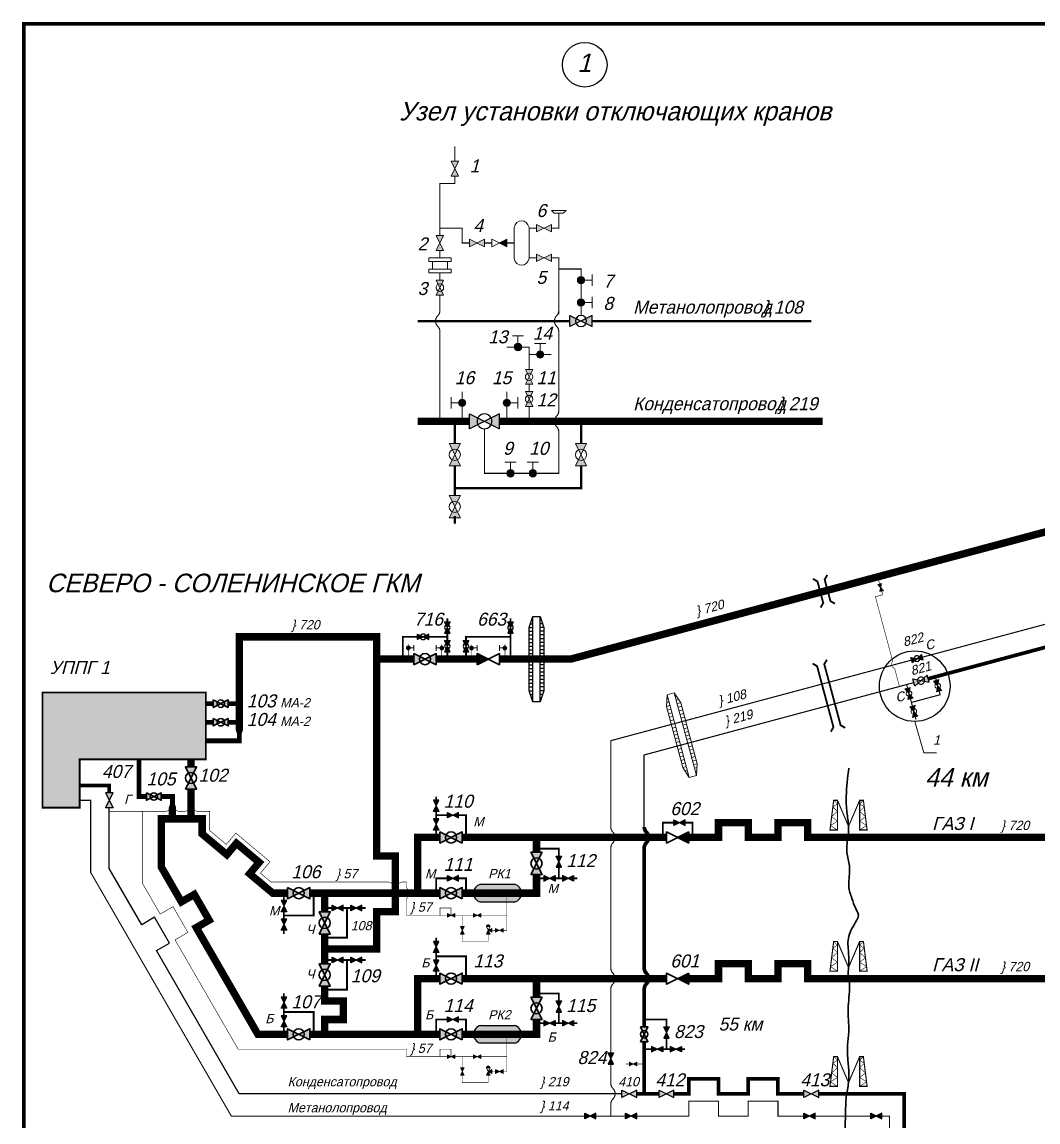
# Model space of a CAD drawing. Header units: millimetres. Extents: x 0 to 3108, y -1 to 580.
# Drawn here: x -0.5 to 273, y 283.4 to 579.5 of the extents above; entities that cross this region are included whole.
import ezdxf

# ---------------------------------------------------------------- set-up
doc = ezdxf.new("R2010")
doc.units = ezdxf.units.MM
doc.header["$MEASUREMENT"] = 0
for name, color, linetype in [('Вентили', 7, 'Continuous'), ('ВТС', 7, 'Continuous'), ('Диафрагмы', 7, 'Continuous'), ('Задвижки ручн.ВД', 7, 'Continuous'), ('Клапаны обр.', 7, 'Continuous'), ('Клапаны регул.угл.ВД', 7, 'Continuous'), ('Краны шар.ВД', 7, 'Continuous'), ('Переезды', 7, 'Continuous'), ('Площадки', 7, 'Continuous'), ('Рамка', 7, 'Continuous'), ('Свечи', 7, 'Continuous'), ('Трубы 0057', 7, 'Continuous'), ('Трубы 0108', 7, 'Continuous'), ('Трубы 0114', 7, 'Continuous'), ('Трубы 0159', 7, 'Continuous'), ('Трубы 0219', 7, 'Continuous'), ('Трубы 0325', 7, 'Continuous'), ('Трубы 0720', 7, 'Continuous')]:
    doc.layers.add(name, color=color, linetype=linetype)
doc.styles.add('# елементов', font='ruslat.shx', dxfattribs={"oblique": 15, "height": 2.5})
doc.styles.add('# елементов 3.5', font='ruslat.shx', dxfattribs={"oblique": 15, "height": 3.5})
doc.styles.add('Наим. объектов', font='ruslat.shx', dxfattribs={"oblique": 15, "height": 3.5})
doc.styles.add('Наим. труб', font='ruslat.shx', dxfattribs={"oblique": 15, "height": 2.5})
doc.styles.add('Рамка 5', font='ruslat.shx', dxfattribs={"oblique": 15, "height": 5})
doc.dimstyles.new('Выноски диам. труб', dxfattribs={"dimtxt": 2.5, "dimasz": 1.5, "dimexe": 1.25, "dimexo": 0.625, "dimgap": 1, "dimtad": 1, "dimtoh": 1, "dimtxsty": 'Наим. труб', "dimblk": 'OBLIQUE', "dimcen": 2.5, "dimclrd": 256, "dimclre": 256, "dimclrt": 256, "dimadec": 0, "dimazin": 0, "dimtfac": 1, "dimtmove": 0, "dimatfit": 3, "dimldrblk": 'DOTSMALL', "dimfxl": 0, "dimlwd": 20, "dimlwe": 20, "dimarcsym": 0})

# ---------------------------------------------------------------- blocks, each defined once
blk = doc.blocks.new('Клапан обр.')
at = {"layer": 'Клапаны обр.', "linetype": 'ByBlock', "lineweight": -2}
blk.add_hatch(color=0, dxfattribs=at).paths.add_polyline_path([(0, 0.25), (0, -0.25), (0.5, 0)])
at = {"layer": 'Клапаны обр.', "color": 0, "linetype": 'ByBlock', "lineweight": -2}
blk.add_lwpolyline([(0, -0.25), (0, 0.25), (1, -0.25), (1, 0.25)], close=True, dxfattribs=at)
blk = doc.blocks.new('Задвижка ручн.ВД')
at = {"layer": 'Задвижки ручн.ВД', "linetype": 'ByBlock', "lineweight": -2}
h = blk.add_hatch(color=0, dxfattribs=at)
edge = h.paths.add_edge_path()
edge.add_ellipse((0.5, 0), major_axis=(0.176776695296762, 0.1767766952967621), ratio=0.9999999999996418, start_angle=108.4349488229158, end_angle=134.9999999999897, ccw=False)
edge.add_line((0.2763932022500057, 0.1118033988749971), (0, 0.25))
edge.add_line((0, 0.25), (0, -0.25))
edge.add_line((0, -0.25), (0.2763932022500057, -0.1118033988749971))
edge.add_ellipse((0.5, 0), major_axis=(-0.176776695296762, 0.176776695296762), ratio=0.9999999999996423, start_angle=45.000000000010175, end_angle=71.56505117708417, ccw=False)
edge = h.paths.add_edge_path()
edge.add_line((0.5, 0), (0.2763932022500057, 0.1118033988749971))
edge.add_ellipse((0.5, 0), major_axis=(0.176776695296762, 0.176776695296762), ratio=0.9999999999996423, start_angle=108.4349488229159, end_angle=134.9999999999897)
edge.add_ellipse((0.5, 0), major_axis=(-0.176776695296762, 0.1767766952967621), ratio=0.9999999999996418, start_angle=45.00000000001025, end_angle=71.56505117708416)
edge.add_line((0.2763932022500057, -0.1118033988749971), (0.5, 0))
edge = h.paths.add_edge_path()
edge.add_line((0.5, 0), (0.7236067977499943, -0.1118033988749971))
edge.add_ellipse((0.5, 0), major_axis=(0.176776695296762, 0.176776695296762), ratio=0.9999999999996423, start_angle=288.4349488229158, end_angle=314.9999999999898)
edge.add_ellipse((0.5, 0), major_axis=(-0.176776695296762, 0.1767766952967621), ratio=0.9999999999996418, start_angle=225.0000000000103, end_angle=251.5650511770842)
edge.add_line((0.7236067977499943, 0.1118033988749971), (0.5, 0))
edge = h.paths.add_edge_path()
edge.add_ellipse((0.5, 0), major_axis=(0.176776695296762, 0.1767766952967621), ratio=0.9999999999996418, start_angle=288.4349488229158, end_angle=314.99999999998977, ccw=False)
edge.add_line((0.7236067977499943, -0.1118033988749971), (1, -0.25))
edge.add_line((1, -0.25), (1, 0.25))
edge.add_line((1, 0.25), (0.7236067977499943, 0.1118033988749971))
edge.add_ellipse((0.5, 0), major_axis=(-0.176776695296762, 0.176776695296762), ratio=0.9999999999996423, start_angle=225.0000000000103, end_angle=251.56505117708411, ccw=False)
at = {"layer": 'Задвижки ручн.ВД', "color": 0, "linetype": 'ByBlock', "lineweight": -2}
blk.add_lwpolyline([(1, 0.25), (0, -0.25), (0, 0.25), (1, -0.25)], close=True, dxfattribs=at)
blk = doc.blocks.new('Кран шар.ВД')
at = {"layer": 'Краны шар.ВД', "linetype": 'ByBlock', "lineweight": -2}
h = blk.add_hatch(color=0, dxfattribs=at)
edge = h.paths.add_edge_path()
edge.add_ellipse((0.5, 0), major_axis=(0.176776695296762, 0.1767766952967621), ratio=0.9999999999996418, start_angle=108.4349488229158, end_angle=134.9999999999897, ccw=False)
edge.add_line((0.2763932022500057, 0.1118033988749971), (0, 0.25))
edge.add_line((0, 0.25), (0, -0.25))
edge.add_line((0, -0.25), (0.2763932022500057, -0.1118033988749971))
edge.add_ellipse((0.5, 0), major_axis=(-0.176776695296762, 0.176776695296762), ratio=0.9999999999996423, start_angle=45.000000000010175, end_angle=71.56505117708417, ccw=False)
edge = h.paths.add_edge_path()
edge.add_line((0.5, 0), (0.2763932022500057, 0.1118033988749971))
edge.add_ellipse((0.5, 0), major_axis=(0.176776695296762, 0.176776695296762), ratio=0.9999999999996423, start_angle=108.4349488229159, end_angle=134.9999999999897)
edge.add_ellipse((0.5, 0), major_axis=(-0.176776695296762, 0.1767766952967621), ratio=0.9999999999996418, start_angle=45.00000000001025, end_angle=71.56505117708416)
edge.add_line((0.2763932022500057, -0.1118033988749971), (0.5, 0))
edge = h.paths.add_edge_path()
edge.add_line((0.5, 0), (0.7236067977499943, -0.1118033988749971))
edge.add_ellipse((0.5, 0), major_axis=(0.176776695296762, 0.176776695296762), ratio=0.9999999999996423, start_angle=288.4349488229158, end_angle=314.9999999999898)
edge.add_ellipse((0.5, 0), major_axis=(-0.176776695296762, 0.1767766952967621), ratio=0.9999999999996418, start_angle=225.0000000000103, end_angle=251.5650511770842)
edge.add_line((0.7236067977499943, 0.1118033988749971), (0.5, 0))
edge = h.paths.add_edge_path()
edge.add_ellipse((0.5, 0), major_axis=(0.176776695296762, 0.1767766952967621), ratio=0.9999999999996418, start_angle=288.4349488229158, end_angle=314.99999999998977, ccw=False)
edge.add_line((0.7236067977499943, -0.1118033988749971), (1, -0.25))
edge.add_line((1, -0.25), (1, 0.25))
edge.add_line((1, 0.25), (0.7236067977499943, 0.1118033988749971))
edge.add_ellipse((0.5, 0), major_axis=(-0.176776695296762, 0.176776695296762), ratio=0.9999999999996423, start_angle=225.0000000000103, end_angle=251.56505117708411, ccw=False)
at = {"layer": 'Краны шар.ВД', "color": 0, "linetype": 'ByBlock', "lineweight": -2}
blk.add_lwpolyline([(0, 0.25), (1, -0.25), (1, 0.25), (0, -0.25)], close=True, dxfattribs=at)
blk.add_lwpolyline([(0.25, 0, 1), (0.75, 0, 0.9999999999999999), (0.25, 0)], format="xyb", close=True, dxfattribs=at)
blk = doc.blocks.new('ВТС')
at = {"layer": 'ВТС', "linetype": 'ByBlock', "lineweight": -2}
blk.add_hatch(color=0, dxfattribs=at).paths.add_polyline_path([(0.1500000000000057, 0.2000000000000028, 0.7499999999999983), (0.1500000000000056, -0.1999999999999957), (0.8500000000000227, -0.1999999999999958, 0.7499999999999983), (0.8500000000000228, 0.2000000000000028)])
at = {"layer": 'ВТС', "color": 0, "linetype": 'ByBlock', "lineweight": -2}
blk.add_lwpolyline([(0.1500000000000057, -0.1999999999999957, -0.7499999999999984), (0.1500000000000057, 0.2000000000000028), (0.8500000000000227, 0.2000000000000028, -0.7499999999999984), (0.8500000000000227, -0.1999999999999957)], format="xyb", close=True, dxfattribs=at)
blk = doc.blocks.new('Пересеч. 057-720')
at = {"layer": 'Трубы 0057', "const_width": 0.15}
blk.add_lwpolyline([(-1.954163456597996, 0, -0.148068739112024), (-1.122113162260149, -0.2519245584932364), (-0.8320502943378472, -0.4452998037747733, 0.3027756377319943), (0.8320502943378472, -0.4452998037747733), (1.122113162260092, -0.2519245584932435, -0.1480687391120253), (1.954163456597939, -7.105427357601002e-15)], format="xyb", dxfattribs=at)
blk = doc.blocks.new('Клапан регул.угл.ВД')
at = {"layer": 'Клапаны регул.угл.ВД', "linetype": 'ByBlock', "lineweight": -2}
h = blk.add_hatch(color=0, dxfattribs=at)
edge = h.paths.add_edge_path()
edge.add_ellipse((0, 0.5), major_axis=(-0.1767766952966641, 0.1767766952966641), ratio=0.9999999999996917, start_angle=225.0000000000089, end_angle=405.0000000000089)
edge.add_line((-0.25, 0.5), (0.25, 0.5))
h = blk.add_hatch(color=0, dxfattribs=at)
h.paths.add_polyline_path([(0, 0), (-0.25, -0.5), (0.25, -0.5)])
h.paths.add_polyline_path([(0, 0), (0.5, -0.25), (0.5, 0.25)])
at = {"layer": 'Клапаны регул.угл.ВД', "color": 0, "linetype": 'ByBlock', "lineweight": -2}
blk.add_line((-0.25, 0.5), (0.25, 0.5), dxfattribs=at)
blk.add_lwpolyline([(0.25, 0.5, 0.9999999999999999), (-0.25, 0.5), (0, 0)], format="xyb", close=True, dxfattribs=at)
for points in [[(0.25, -0.5), (-0.25, -0.5), (0, 0)], [(0.5, -0.25), (0.5, 0.25), (0, 0)]]:
    blk.add_lwpolyline(points, close=True, dxfattribs=at)
blk = doc.blocks.new('Вентиль')
at = {"layer": 'Вентили', "linetype": 'ByBlock', "lineweight": -2}
blk.add_hatch(color=0, dxfattribs=at).paths.add_polyline_path([(1, 0, 1), (0, 0, 1)])
at = {"layer": 'Вентили', "color": 0, "linetype": 'ByBlock', "lineweight": -2}
for points in [[(-0.25, 1.5), (1.25, 1.5)], [(0.5, 0.5), (0.5, 1.5)]]:
    blk.add_lwpolyline(points, dxfattribs=at)
blk.add_lwpolyline([(0, 0, 0.9999999999999999), (1, 0, 0.9999999999999999)], format="xyb", close=True, dxfattribs=at)
blk = doc.blocks.new('Пересеч. 057-325')
at = {"layer": 'Трубы 0057', "const_width": 0.15}
blk.add_lwpolyline([(-1.414213562373106, 0, -0.1989123673796589), (-0.7071067811865532, -0.2928932188134468), (-0.7071067811865532, -0.292893218813461, 0.414213562373095), (0.7071067811865532, -0.292893218813461), (0.7071067811865532, -0.2928932188134752, -0.1989123673796643), (1.414213562373106, 0)], format="xyb", dxfattribs=at)
blk = doc.blocks.new('Переезд')
at = {"layer": 'Переезды', "color": 0, "linetype": 'ByBlock', "lineweight": -2}
blk.add_lwpolyline([(3, 11.5), (4, 8.5), (4, -8.5), (3, -11.5), (1, -11.5), (0, -8.5), (0, 8.5), (1, 11.5)], close=True, dxfattribs=at)
for points in [[(0.3333333333333428, 9.5), (1, 9.5)], [(0.6666666666666572, 10.5), (1, 10.5)], [(1, -11.5), (1, 11.5)], [(3, -11.5), (3, 11.5)], [(3.333333333333343, 10.5), (3, 10.5)], [(3.666666666666657, 9.5), (3, 9.5)], [(0, 8.5), (1, 8.5)], [(0, 7.5), (1, 7.5)], [(0, 6.5), (1, 6.5)], [(4, 8.5), (3, 8.5)], [(4, 7.5), (3, 7.5)], [(4, 6.5), (3, 6.5)], [(0, 5.5), (1, 5.5)], [(0, 4.5), (1, 4.5)], [(0, 3.5), (1, 3.5)], [(4, 5.5), (3, 5.5)], [(4, 4.5), (3, 4.5)], [(4, 3.5), (3, 3.5)], [(0, 2.5), (1, 2.5)], [(0, 1.5), (1, 1.5)], [(0, 0.5), (1, 0.5)], [(4, 2.5), (3, 2.5)], [(4, 1.5), (3, 1.5)], [(4, 0.5), (3, 0.5)], [(0, -0.5), (1, -0.5)], [(0, -1.5), (1, -1.5)], [(0, -2.5), (1, -2.5)], [(4, -0.5), (3, -0.5)], [(4, -1.5), (3, -1.5)], [(4, -2.5), (3, -2.5)], [(0, -3.5), (1, -3.5)], [(0, -4.5), (1, -4.5)], [(0, -5.5), (1, -5.5)], [(4, -3.5), (3, -3.5)], [(4, -4.5), (3, -4.5)], [(4, -5.5), (3, -5.5)], [(0, -6.5), (1, -6.5)], [(0, -7.5), (1, -7.5)], [(0, -8.5), (1, -8.5)], [(4, -6.5), (3, -6.5)], [(4, -7.5), (3, -7.5)], [(4, -8.5), (3, -8.5)], [(0.3333333333333428, -9.5), (1, -9.5)], [(0.6666666666666572, -10.5), (1, -10.5)], [(3.666666666666657, -9.5), (3, -9.5)], [(3.333333333333343, -10.5), (3, -10.5)]]:
    blk.add_lwpolyline(points, dxfattribs=at)
blk = doc.blocks.new('Пересеч. 114-720')
at = {"layer": 'Трубы 0114', "color": 0, "linetype": 'ByBlock', "lineweight": -2, "const_width": 0.3}
blk.add_lwpolyline([(-2.828427124746185, 0, -0.1989123673796581), (-1.414213562373078, -0.5857864376268935), (-1.414213562373106, -0.5857864376268935, 0.4142135623730965), (1.414213562373106, -0.5857864376268935), (1.414213562373078, -0.5857864376268935, -0.198912367379658), (2.828427124746185, 0)], format="xyb", dxfattribs=at)
blk = doc.blocks.new('Пересеч. 219-720')
at = {"layer": 'Трубы 0219', "color": 0, "linetype": 'ByBlock', "lineweight": -2, "const_width": 1}
blk.add_lwpolyline([(-2.828427124746185, 0, -0.1989123673796581), (-1.414213562373078, -0.5857864376268935), (-1.414213562373106, -0.5857864376268935, 0.4142135623730965), (1.414213562373106, -0.5857864376268935), (1.414213562373078, -0.5857864376268935, -0.198912367379658), (2.828427124746185, 0)], format="xyb", dxfattribs=at)
blk = doc.blocks.new('Диафрагма')
at = {"layer": 'Диафрагмы', "color": 0, "linetype": 'ByBlock', "lineweight": -2}
for p, q in [((0.75, 0.5), (0.25, 0.5)), ((0.75, -0.5), (0.25, -0.5))]:
    blk.add_line(p, q, dxfattribs=at)
for points in [[(0.25, -0.75), (0.25, 0.75), (0, 0.75), (0, -0.75)], [(1, -0.75), (1, 0.75), (0.75, 0.75), (0.75, -0.75)]]:
    blk.add_lwpolyline(points, close=True, dxfattribs=at)
blk = doc.blocks.new('Свеча')
at = {"layer": 'Свечи', "color": 0, "linetype": 'ByBlock', "lineweight": -2}
blk.add_lwpolyline([(0.5, 0.1999999999999886), (0.3000000000000114, 0), (-0.2999999999999829, 0), (-0.5, 0.1999999999999886)], close=True, dxfattribs=at)
blk = doc.blocks.new('_DotSmall')
at = {"layer": 'Трубы 0057', "color": 0, "const_width": 0.5}
blk.add_lwpolyline([(-0.0625, 0, 1), (0.0625, 0, 1)], format="xyb", close=True, dxfattribs=at)
blk = doc.blocks.new('_Oblique')
at = {"layer": 'Трубы 0057', "color": 0, "lineweight": -2}
blk.add_line((-0.5, -0.5), (0.5, 0.5), dxfattribs=at)

msp = doc.modelspace()

# ---------------------------------------------------------------- hatches: boundary and pattern name
at = {"layer": 'Площадки', "lineweight": 15}
msp.add_hatch(color=9, dxfattribs=at).paths.add_polyline_path([(5, 380), (5, 368), (15, 368), (15, 381), (49, 381), (49, 399), (5, 399)])

# ---------------------------------------------------------------- linework, layer by layer
at = {"layer": 'Переезды', "const_width": 0.5}
for points in [[(214.4826694363828, 421.8870568834855), (215.1897762175693, 423.1118017548772), (213.6368619469542, 428.9073567126117), (212.4121170755626, 429.614463493798)], [(218.346372741539, 422.9223330638956), (217.1216278701474, 423.6294398450821), (215.5687135995324, 429.4249948028165), (216.2758203807189, 430.6497396742081)], [(217.2281429670315, 388.4585903453312), (217.9352497482181, 389.6833352167228), (213.5353259814752, 406.1040742636369), (212.3105811100837, 406.8111810448233)], [(221.0918462721878, 389.4938665257412), (219.8671014007962, 390.2009733069277), (215.4671776340534, 406.6217123538421), (216.17428441524, 407.8464572252334)]]:
    msp.add_lwpolyline(points, dxfattribs=at)
at = {"layer": 'Площадки'}
for points, const_width in [([(5, 380), (5, 368), (15, 368), (15, 381), (49, 381), (49, 399), (5, 399)], 0.5), ([(218, 370), (217, 362), (219, 362), (219, 370)], 0.3), ([(225, 362), (225, 370), (226, 370), (227, 362)], 0.3), ([(218, 332), (217, 324), (219, 324), (219, 332)], 0.3), ([(225, 324), (225, 332), (226, 332), (227, 324)], 0.3), ([(218, 301), (217, 293), (219, 293), (219, 301)], 0.3), ([(225, 293), (225, 301), (226, 301), (227, 293)], 0.3)]:
    msp.add_lwpolyline(points, close=True, dxfattribs=dict(at, const_width=const_width))
for points, const_width in [([(219, 370), (222, 363), (225, 370)], 0.3), ([(219, 362), (217.1538461538462, 363.2307692307693), (219, 364.3783783783783), (217.4539877300614, 365.6319018404909), (219, 367), (217.7777777777778, 368.2222222222222), (219, 369), (218, 370)], 0.15), ([(225, 362), (226.8461538461538, 363.2307692307693), (225, 364.3783783783783), (226.5460122699386, 365.6319018404909), (225, 367), (226.2222222222222, 368.2222222222222), (225, 369), (226, 370)], 0.15), ([(219, 324), (217.1538461538462, 325.2307692307693), (219, 326.3783783783783), (217.4539877300614, 327.6319018404909), (219, 329), (217.7777777777778, 330.2222222222222), (219, 331), (218, 332)], 0.15), ([(219, 332), (222, 325), (225, 332)], 0.3), ([(225, 324), (226.8461538461538, 325.2307692307693), (225, 326.3783783783783), (226.5460122699386, 327.6319018404909), (225, 329), (226.2222222222222, 330.2222222222222), (225, 331), (226, 332)], 0.15), ([(219, 293), (217.1538461538462, 294.2307692307693), (219, 295.3783783783783), (217.4539877300614, 296.6319018404909), (219, 298), (217.7777777777778, 299.2222222222222), (219, 300), (218, 301)], 0.15), ([(219, 301), (222, 294), (225, 301)], 0.3), ([(225, 293), (226.8461538461538, 294.2307692307693), (225, 295.3783783783783), (226.5460122699386, 296.6319018404909), (225, 298), (226.2222222222222, 299.2222222222222), (225, 300), (226, 301)], 0.15)]:
    msp.add_lwpolyline(points, dxfattribs=dict(at, const_width=const_width))
at = {"layer": 'Площадки', "lineweight": 25}
for centre, radius in [((151, 568), 6), ((239.8233743536432, 400.7246214306285), 9.5)]:
    msp.add_circle(centre, radius, dxfattribs=at)
at = {"layer": 'Площадки', "color": 5, "lineweight": 30}
msp.add_spline([(222.0607420190386, 378.666090717838), (221.3824043951101, 371.0394194329165), (221.5519897440433, 366.8023794714409), (222, 363), (221.8911579273733, 360.7010426049374), (221.5519897440433, 355.9555581063787), (222.2303261107036, 352.3964447324593), (222.0607420190386, 347.8204414772053), (222.0607420190386, 346.8035524030392), (222.908663734632, 343.5834023228981), (223.9261695418904, 340.8716967798405), (224.6045071658186, 338.4989545305612), (224.2653377252204, 337.8210279430045), (222.908663734632, 335.448285693725), (222.0607420190386, 333.4145067382237), (222, 329), (222, 325), (221.8911579273733, 322.9066486669399), (222.2303261107036, 320.87286890427), (222.2303261107036, 318.5001274621595), (221.8911579273733, 312.2293085451824), (222.0607420190386, 307.6533052899283), (221.7215738357083, 304.0941919160091), (221.7215738357083, 301.7214496667297), (222, 298), (222, 294), (221.3824043951101, 290.1967017141108), (221.2128203034451, 286.1291438031085), (220.5348510590668, 274)], degree=3, dxfattribs=at)
at = {"layer": 'Рамка', "const_width": 1}
msp.add_lwpolyline([(964.3333333333331, 0), (0, 0), (0, 579), (964.3333333333333, 579)], close=True, dxfattribs=at)
at = {"layer": 'Трубы 0057'}
for points, const_width in [([(116.0000000000002, 545.9999999999998), (116.0000000000002, 542)], 0.3), ([(116.0000000000002, 538), (116.0000000000002, 535.9999999999998), (112.0000000000002, 536), (112.0000000000002, 521.9999999999998)], 0.3), ([(142.0000000000002, 524), (144.0000000000002, 524), (144.0000000000002, 528)], 0.3), ([(112.0000000000002, 523.9999999999998), (118.0000000000002, 524), (118.0000000000002, 520), (120.0000000000002, 520)], 0.3), ([(136.0000000000002, 524), (138.0000000000002, 524)], 0.3), ([(124.0000000000002, 519.9999999999995), (126.0000000000002, 520)], 0.3), ([(130.0000000000002, 520), (132.0000000000002, 519.9999999999998)], 0.3), ([(112.0000000000002, 518), (112.0000000000002, 516)], 0.3), ([(136.0000000000002, 515.9999999999998), (138.0000000000002, 516)], 0.3), ([(142.0000000000002, 515.9999999999998), (144.0000000000002, 516), (144.0000000000005, 500.8284271247462)], 0.3), ([(144.0000000000002, 512.9999999999998), (150.0000000000002, 513), (150.0000000000002, 500.5)], 0.3), ([(112.0000000000002, 511.9999999999998), (112.0000000000002, 510)], 0.3), ([(112.0000000000002, 506), (112.0000000000002, 501.828427124746)], 0.3), ([(112.0000000000002, 496.1715728752536), (112.0000000000002, 472)], 0.3), ([(144.0000000000002, 496.1715728752536), (144.0000000000002, 474.828427124746)], 0.3), ([(136.0000000000005, 489.9999999999998), (142.0000000000002, 490)], 0.3), ([(118.0000000000002, 471.9999999999998), (118.0000000000002, 480)], 0.3), ([(130, 471.9999999999998), (130.0000000000002, 480)], 0.3), ([(136.0000000000002, 479.9999999999998), (136.0000000000002, 481.9999999999998)], 0.3), ([(136.0000000000002, 472), (136.0000000000005, 476)], 0.3), ([(144.0000000000005, 469.1715728752538), (144.0000000000002, 458), (124.0000000000002, 458), (124.0000000000002, 469.9999999999998)], 0.3), ([(229.8681323028869, 430.1506839553846), (230.3857703930919, 428.2188323028065)], 0.15), ([(230.9034084832969, 426.2869806502284), (231.1622275283995, 425.3210548239393), (229.2303758758213, 424.8034167337341), (233.7819123289848, 407.8168514380264)], 0.15), ([(103.5, 408), (103.5, 412)], 0.15), ([(112.5, 408), (112.5, 412)], 0.15), ([(120.4999999999999, 407.9999999999999), (120.4999999999999, 411.9999999999999)], 0.15), ([(129.4999999999999, 408), (129.4999999999999, 411.9999999999999)], 0.15), ([(234.5139631365536, 405.0848006304575), (235.7008520033844, 400.6552710765073)], 0.15), ([(38.04583654340206, 367), (23, 367)], 0.15), ([(114, 301), (103, 301), (103, 303), (57.69059892324151, 303), (40.69744111674238, 332.4330127018923), (44.16154273188015, 334.4330127018923), (40.16154273188015, 341.3612159321677), (36.69744111674237, 339.3612159321677), (32, 347.4974226119286), (32, 367)], 0.15), ([(43.04583654340206, 367), (41.954163456598, 367)], 0.15), ([(98.045836543402, 348), (66.53618687593818, 348), (63.68930856065921, 350.3888145443572), (66.26045899940539, 353.452992316833), (57.06792568197764, 361.1664436330716), (54.49677524323147, 358.1022658605957), (49.99999999999999, 361.8755083086783), (50, 367), (46.954163456598, 367)], 0.15), ([(130, 345), (130, 335), (129, 335)], 0.15), ([(115, 339), (115, 341), (112, 341), (112, 339)], 0.15), ([(121, 339), (116, 339)], 0.15), ([(118, 336), (118, 339)], 0.15), ([(130, 339), (123, 339)], 0.15), ([(127, 335), (126, 335)], 0.15), ([(125, 334), (125, 332), (118, 332), (118, 334)], 0.15), ([(130, 307), (130, 297), (129, 297)], 0.15), ([(115, 301), (115, 303), (112, 303), (112, 301)], 0.15), ([(121, 301), (116, 301)], 0.15), ([(118, 298), (118, 301)], 0.15), ([(130, 301), (123, 301)], 0.15), ([(162, 299), (163, 299)], 0.15), ([(165, 299), (167, 299)], 0.15), ([(127, 297), (126, 297)], 0.15), ([(125, 296), (125, 294), (118, 294), (118, 296)], 0.15)]:
    msp.add_lwpolyline(points, dxfattribs=dict(at, const_width=const_width))
for points in [[(136.0000000000002, 486, 0.3, 0.3, 0), (136.0000000000002, 492, 0.3, 0.3, 0), (130.0000000000002, 492, 0, 0, 0)], [(103, 346.9541634565979, 0.15, 0.15, 0), (103, 348, 0.15, 0.15, 0), (101.9541634565979, 348, 0, 0, 0)], [(114, 339, 0.15, 0.15, 0), (103, 339, 0.15, 0.15, 0), (103, 343.0458365434019, 0, 0, 0)]]:
    msp.add_lwpolyline(points, format="xyseb", dxfattribs=at)
at = {"layer": 'Трубы 0108', "color": 5}
for points in [[(106, 499, 0.6, 0.6, 0), (147, 499, 0.6, 0.6, 0)], [(153, 499, 0.6, 0.6, 0), (212, 499, 0, 0, 0)], [(158, 362.8284271247462, 0.3, 0.3, 0), (158, 386.0470476134511, 0.3, 0.3, 0), (238.9775668642146, 407.7449212597545, 0, 0, 0)]]:
    msp.add_lwpolyline(points, format="xyseb", dxfattribs=at)
at = {"layer": 'Трубы 0108'}
for points, const_width in [([(116.0000000000002, 472), (116.0000000000002, 466)], 0.6), ([(150.0000000000002, 466), (150, 471.9999999999998)], 0.6), ([(116.0000000000002, 454), (150.0000000000002, 454), (150.0000000000002, 459.9999999999998)], 0.6), ([(116.0000000000002, 459.9999999999998), (116.0000000000002, 452)], 0.6), ([(116.0000000000002, 446.4999999999998), (116.0000000000002, 444.4999999999998)], 0.6), ([(245.6189293113775, 402.2775357012437), (245.3601102662749, 403.2434615275326)], 0.3), ([(237.6327036559625, 401.1729091667127), (237.8915227010651, 400.2069833404234)], 0.3), ([(238.6679798363726, 397.3092058615563), (239.1856179265777, 395.3773542089782)], 0.3), ([(238.9267988814751, 396.3432800352672), (246.6542054917876, 398.4138323960873), (246.3953864466851, 399.3797582223764)], 0.3), ([(239.8973703006096, 392.7210581866832), (240.1561893457121, 391.7551323603941)], 0.3)]:
    msp.add_lwpolyline(points, dxfattribs=dict(at, const_width=const_width))
at = {"layer": 'Трубы 0108', "color": 5, "const_width": 0.3}
for points in [[(241.8753443430817, 408.5213783950621), (289.2057098312461, 421.2035116050856)], [(158, 324.8284271247462), (158, 357.1715728752538)], [(158, 302), (158, 319.1715728752538)], [(158, 293.8284271247462), (158, 299)], [(158, 285), (158, 288.1715728752538)]]:
    msp.add_lwpolyline(points, dxfattribs=at)
at = {"layer": 'Трубы 0114', "color": 5}
for points in [[(15, 370, 0.3, 0.3, 0), (18, 370, 0.3, 0.3, 0), (18.00000000000001, 350.5499814951861, 0.3, 0.3, 0), (55.84529946162074, 285, 0.3, 0.3, 0), (151, 285, 0.3, 0.3, 0)], [(165, 285, 0.3, 0.3, 0), (179, 285, 0.3, 0.3, 0), (179, 289, 0.3, 0.3, 0), (187, 289, 0.3, 0.3, 0), (187, 285, 0.3, 0.3, 0), (195, 285, 0.3, 0.3, 0), (195, 289, 0.3, 0.3, 0), (203, 289, 0.3, 0.3, 0), (203, 285, 0.3, 0.3, 0), (210, 285, 0, 0, 0)], [(154, 285, 0.3, 0.3, 0), (162, 285, 0.3, 0.3, 0)], [(231, 285, 0.3, 0.3, 0), (233, 285, 0.3, 0.3, 0), (233, 214, 0, 0, 0)]]:
    msp.add_lwpolyline(points, format="xyseb", dxfattribs=at)
at = {"layer": 'Трубы 0114', "color": 5, "const_width": 0.3}
msp.add_lwpolyline([(213, 285), (228, 285)], dxfattribs=at)
at = {"layer": 'Трубы 0159', "const_width": 0.5}
for points in [[(114, 418), (114, 419)], [(131, 418), (131, 419)], [(114, 413), (114, 415)], [(131, 408), (131, 415)], [(102, 408), (102, 414), (106, 414)], [(109, 414), (114, 414)], [(119, 413), (119, 414), (131, 414)], [(114, 408), (114, 410)], [(119, 408), (119, 410)], [(111, 370), (111, 371)], [(111, 365), (111, 367)], [(111, 366), (114, 366)], [(117, 366), (119, 366), (119, 360)], [(180, 360), (180, 364), (178, 364)], [(111, 360), (111, 362)], [(144, 355), (144, 357), (138, 357)], [(144, 349), (144, 352)], [(119, 345), (119, 349), (117, 349)], [(138, 349), (140, 349)], [(143, 349), (145, 349)], [(148, 349), (149, 349)], [(70, 345), (70, 343)], [(70, 339), (78, 339), (78, 345)], [(81, 341), (83, 341)], [(87, 341), (87, 333), (81, 333)], [(86, 341), (88, 341)], [(91, 341), (92, 341)], [(70, 340), (70, 338)], [(70, 335), (70, 334)], [(111, 332), (111, 333)], [(111, 327), (111, 329)], [(81, 327), (83, 327)], [(87, 327), (87, 319), (81, 319)], [(86, 327), (88, 327)], [(91, 327), (92, 327)], [(111, 328), (119, 328), (119, 322)], [(111, 322), (111, 324)], [(70, 317), (70, 318)], [(144, 316), (144, 318), (138, 318)], [(70, 312), (70, 314)], [(70, 313), (78, 313), (78, 307)], [(119, 307), (119, 311), (117, 311)], [(144, 310), (144, 313)], [(173, 309), (173, 311), (167, 311)], [(70, 307), (70, 309)], [(138, 310), (140, 310)], [(143, 310), (145, 310)], [(148, 310), (149, 310)], [(173, 303), (173, 306)], [(167, 303), (169, 303)], [(172, 303), (174, 303)], [(177, 303), (178, 303)]]:
    msp.add_lwpolyline(points, dxfattribs=at)
at = {"layer": 'Трубы 0159'}
for points in [[(172, 360, 0.5, 0.5, 0), (172, 364, 0.5, 0.5, 0), (175, 364, 0, 0, 0)], [(111, 345, 0.5, 0.5, 0), (111, 349, 0.5, 0.5, 0), (114, 349, 0, 0, 0)], [(111, 307, 0.5, 0.5, 0), (111, 311, 0.5, 0.5, 0), (114, 311, 0, 0, 0)]]:
    msp.add_lwpolyline(points, format="xyseb", dxfattribs=at)
at = {"layer": 'Трубы 0219', "color": 1}
for points in [[(106, 472, 2, 2, 0), (120, 472, 2, 2, 0)], [(128, 472, 2, 2, 0), (215, 472, 0, 0, 0)]]:
    msp.add_lwpolyline(points, format="xyseb", dxfattribs=at)
at = {"layer": 'Трубы 0219', "color": 1, "const_width": 1}
for points in [[(243.4282586136969, 402.7258234373277), (289.892492134419, 415.1758772861364)], [(23, 372), (23, 374), (15, 374)], [(167, 324.8284271247462), (167, 357.1715728752538)], [(167, 309), (167, 319.1715728752538)], [(167, 291), (167, 305)], [(210, 291), (203, 291), (203, 295), (195, 295), (195, 291), (187, 291), (187, 295), (179, 295), (179, 291), (175, 291)], [(171, 291), (165, 291)], [(237, 214), (237, 291), (214, 291)]]:
    msp.add_lwpolyline(points, dxfattribs=at)
at = {"layer": 'Трубы 0219', "color": 1}
for points in [[(167, 362.8284271247462), (167, 382.2469332628705), (239.5645553085407, 401.6905472569175)], [(161, 291), (58, 291), (35.7333395016046, 329.5669872981077), (39.19744111674237, 331.5669872981077), (35.19744111674237, 338.4951905283833), (31.73333950160463, 336.4951905283832), (23.00000000000001, 351.6217782649107), (23, 368)]]:
    msp.add_lwpolyline(points, dxfattribs=at)
at = {"layer": 'Трубы 0325', "const_width": 1.3}
for points in [[(51, 396), (49, 396)], [(58, 396), (55, 396)], [(51, 391), (49, 391)], [(58, 391), (55, 391)], [(58, 388), (58, 386), (49, 386)], [(33, 371), (31, 371), (31, 381)], [(40, 369), (40, 371), (37, 371)]]:
    msp.add_lwpolyline(points, dxfattribs=at)
at = {"layer": 'Трубы 0720', "color": 0, "linetype": 'ByBlock', "lineweight": 15}
msp.add_line((136.0000000000002, 524.1999999999998), (136.0000000000002, 515.7999999999995), dxfattribs=at)
msp.add_lwpolyline([(132.0000000000002, 515.7999999999997), (132.0000000000002, 524.1999999999998)], dxfattribs=at)
at = {"layer": 'Трубы 0720'}
for points in [[(128, 408, 2, 2, 0), (147.2006543589907, 408, 2, 2, 0), (361.2340446782002, 465.3500740893276, 0, 0, 0)], [(58, 389, 2, 1.3, 0), (58, 388, 2, 2, 0)], [(40, 368, 2, 1.3, 0), (40, 369, 1.3, 1.3, 0)], [(71, 307, 2, 2, 0), (63, 307, 2, 2, 0), (46.41154273188008, 335.7320508075688, 2, 2, 0), (49.87564434701784, 337.7320508075688, 2, 2, 0), (45.87564434701784, 344.6602540378444, 2, 2, 0), (42.4115427318801, 342.6602540378444, 2, 2, 0), (37.01442841485012, 352.0083302491977, 2, 2, 0), (37.01442841485012, 365, 2, 2, 0), (48, 365, 2, 2, 0), (48.00000000000001, 360.9428929923683, 2, 2, 0), (54.64802695315902, 355.364536027916, 2, 2, 0), (57.21917739190519, 358.428713800392, 2, 2, 0), (63.34753293685699, 353.2864129228996, 2, 2, 0), (60.77638249811082, 350.2222351504237, 2, 2, 0), (67, 345, 2, 2, 0), (71, 345, 0, 0, 0)], [(112, 360, 2, 2, 0), (106, 360, 2, 2, 0), (106, 345, 0, 0, 0)], [(318, 197, 2, 2, 0), (311, 197, 2, 2, 0), (311, 235, 2, 2, 0), (315, 235, 2, 2, 0), (315, 243, 2, 2, 0), (311, 243, 2, 2, 0), (311, 307, 2, 2, 0), (315, 307, 2, 2, 0), (315, 315, 2, 2, 0), (311, 315, 2, 2, 0), (311, 322, 2, 2, 0), (211, 322, 2, 2, 0), (211, 326, 2, 2, 0), (203, 326, 2, 2, 0), (203, 322, 2, 2, 0), (195, 322, 2, 2, 0), (195, 326, 2, 2, 0), (187, 326, 2, 2, 0), (187, 322, 2, 2, 0), (179, 322, 0, 0, 0)], [(112, 322, 2, 2, 0), (106, 322, 2, 2, 0), (106, 307, 0, 0, 0)]]:
    msp.add_lwpolyline(points, format="xyseb", dxfattribs=at)
at = {"layer": 'Трубы 0720', "const_width": 2}
for points in [[(81, 330), (95, 330), (95, 340), (100, 340), (100, 355), (95, 355), (95, 414), (58, 414), (58, 389)], [(95, 408), (105, 408)], [(111, 408), (122, 408)], [(45, 379), (45, 381)], [(45, 365), (45, 373)], [(40, 365), (40, 368)], [(335, 360), (211, 360), (211, 364), (203, 364), (203, 360), (195, 360), (195, 364), (187, 364), (187, 360), (179, 360)], [(173, 360), (118, 360)], [(138, 360), (138, 356)], [(138, 350), (138, 345), (118, 345)], [(112, 345), (77, 345)], [(81, 340), (81, 345)], [(81, 326), (81, 334)], [(173, 322), (118, 322)], [(138, 322), (138, 317)], [(81, 307), (81, 311), (86, 311), (86, 316), (81, 316), (81, 320)], [(138, 311), (138, 307), (118, 307)], [(112, 307), (77, 307)]]:
    msp.add_lwpolyline(points, dxfattribs=at)
at = {"layer": 'Трубы 0720', "color": 0, "linetype": 'ByBlock', "lineweight": 15}
for centre, major_axis, start_param, end_param in [((134.0000000000007, 523.5000000000002), (-3.324424069361953e-13, 2.5), -1.28700221758666, 1.287002217586439), ((134.0000000000009, 516.5000000000002), (3.321648511800391e-13, 2.5), 1.854590436003354, 4.428594871176454)]:
    msp.add_ellipse(centre, major_axis=major_axis, ratio=0.8333333333333262, start_param=start_param, end_param=end_param, dxfattribs=at)

# ---------------------------------------------------------------- block references
at = {"layer": 'Вентили', "lineweight": 15, "xscale": 2, "yscale": 2, "zscale": 2}
for p, rotation in [((150, 511.0000000000002), 270), ((150.0000000000002, 504.9999999999998), 270), ((118.0000000000002, 476), 89.99999999999999), ((130.0000000000002, 478), 270)]:
    msp.add_blockref('Вентиль', p, dxfattribs=dict(at, rotation=rotation))
for p in [(132.0000000000002, 492), (138.0000000000002, 489.9999999999998), (130.0000000000002, 458), (136.0000000000002, 458)]:
    msp.add_blockref('Вентиль', p, dxfattribs=at)
at = {"layer": 'Вентили', "lineweight": 15}
for p, rotation in [((103.5, 411.5), 270), ((112.5, 410.5), 89.99999999999999), ((120.5, 411.5), 270), ((129.5, 410.4999999999999), 89.99999999999999)]:
    msp.add_blockref('Вентиль', p, dxfattribs=dict(at, rotation=rotation))
at = {"layer": 'ВТС', "xscale": 13, "yscale": 12}
for p in [(121, 345), (121, 307)]:
    msp.add_blockref('ВТС', p, dxfattribs=at)
at = {"layer": 'Диафрагмы', "lineweight": 15, "xscale": 4, "yscale": 4, "zscale": 2, "rotation": 270}
msp.add_blockref('Диафрагма', (112, 516), dxfattribs=at)
at = {"layer": 'Задвижки ручн.ВД', "lineweight": 15, "xscale": 4, "yscale": 4, "zscale": 2, "rotation": 270}
for p in [(116.0000000000002, 542), (112.0000000000002, 521.9999999999998)]:
    msp.add_blockref('Задвижка ручн.ВД', p, dxfattribs=at)
at = {"layer": 'Задвижки ручн.ВД', "lineweight": 15, "xscale": 4, "yscale": 4, "zscale": 2}
for p in [(138.0000000000002, 524.0000000000002), (120, 520), (138.0000000000002, 516)]:
    msp.add_blockref('Задвижка ручн.ВД', p, dxfattribs=at)
at = {"layer": 'Задвижки ручн.ВД', "lineweight": 15, "xscale": 2, "yscale": 2}
for p, rotation in [((230.3857703930919, 428.2188323028065), 285), ((118, 336), 270), ((165, 299), 180), ((118, 298), 270)]:
    msp.add_blockref('Задвижка ручн.ВД', p, dxfattribs=dict(at, rotation=rotation))
at = {"layer": 'Задвижки ручн.ВД', "lineweight": 25}
for p, xscale, yscale, rotation in [((23, 368), 4, 4, 90), ((111, 367), 3, 3, 90), ((111, 362), 3, 3, 90), ((144, 352), -3, 3, 270), ((140, 349), -3, 3, 180), ((145, 349), -3, 3, 180), ((70, 343), -3, 3, 90), ((70, 338), -3, 3, 90), ((111, 329), 3, 3, 90), ((111, 324), 3, 3, 90), ((70, 314), 3, 3, 90), ((144, 313), -3, 3, 270), ((70, 309), 3, 3, 90), ((140, 310), -3, 3, 180), ((145, 310), -3, 3, 180), ((173, 306), -3, 3, 270), ((169, 303), -3, 3, 180), ((174, 303), -3, 3, 180), ((158, 299), -3, 3, 270)]:
    msp.add_blockref('Задвижка ручн.ВД', p, dxfattribs=dict(at, xscale=xscale, yscale=yscale, rotation=rotation))
for p, xscale, yscale in [((114, 366), 3, 3), ((175, 364), 3, 3), ((114, 349), 3, 3), ((83, 341), 3, 3), ((88, 341), 3, 3), ((83, 327), 3, 3), ((88, 327), 3, 3), ((114, 311), 3, 3), ((161, 291), 4, 4), ((171, 291), 4, 4), ((210, 291), 4, 4), ((151, 285), 3, 3), ((162, 285), 3, 3), ((210, 285), 3, 3), ((228, 285), 3, 3)]:
    msp.add_blockref('Задвижка ручн.ВД', p, dxfattribs=dict(at, xscale=xscale, yscale=yscale))
at = {"layer": 'Задвижки ручн.ВД', "lineweight": 15, "xscale": 2, "yscale": 2}
for p in [(114, 339), (121, 339), (127, 335), (114, 301), (121, 301), (127, 297)]:
    msp.add_blockref('Задвижка ручн.ВД', p, dxfattribs=at)
at = {"layer": 'Клапаны обр.', "lineweight": 15, "xscale": 4, "yscale": 4, "zscale": 2, "rotation": 180}
msp.add_blockref('Клапан обр.', (130, 520), dxfattribs=at)
at = {"layer": 'Клапаны обр.', "lineweight": 35, "xscale": 6, "yscale": 6}
msp.add_blockref('Клапан обр.', (122, 408), dxfattribs=at)
at = {"layer": 'Клапаны обр.', "lineweight": 35, "xscale": 6, "yscale": 6, "rotation": 180}
for p in [(179, 360), (179, 322)]:
    msp.add_blockref('Клапан обр.', p, dxfattribs=at)
at = {"layer": 'Клапаны регул.угл.ВД', "lineweight": 15, "xscale": 2, "yscale": 2}
for p in [(125, 335), (125, 297)]:
    msp.add_blockref('Клапан регул.угл.ВД', p, dxfattribs=at)
at = {"layer": 'Краны шар.ВД', "lineweight": 15, "zscale": 2, "rotation": 270}
for p, xscale, yscale in [((112, 510), 4, 4), ((136.0000000000002, 486), 4, 4), ((136.0000000000002, 479.9999999999998), 4, 4), ((116.0000000000002, 466), 6, 6), ((150, 466), 6, 6), ((116.0000000000002, 452), 6, 6)]:
    msp.add_blockref('Кран шар.ВД', p, dxfattribs=dict(at, xscale=xscale, yscale=yscale))
at = {"layer": 'Краны шар.ВД', "lineweight": 25, "zscale": 2}
for p, xscale, yscale in [((147, 499), 6, 6), ((120, 472), 8, 8)]:
    msp.add_blockref('Кран шар.ВД', p, dxfattribs=dict(at, xscale=xscale, yscale=yscale))
at = {"layer": 'Краны шар.ВД', "lineweight": 25}
for p, xscale, yscale, rotation in [((114, 418), 3, 3, 270), ((131, 418), 3, 3, 270), ((114, 413), 3, 3, 270), ((119, 413), 3, 3, 270), ((238.9775668642146, 407.7449212597545), 3, 3, 15), ((239.5645553085405, 401.6905472569176), 4, 4, 15)]:
    msp.add_blockref('Кран шар.ВД', p, dxfattribs=dict(at, xscale=xscale, yscale=yscale, rotation=rotation))
at = {"layer": 'Краны шар.ВД', "lineweight": 25, "xscale": 3, "yscale": 3}
msp.add_blockref('Кран шар.ВД', (106, 414), dxfattribs=at)
at = {"layer": 'Краны шар.ВД', "lineweight": 35}
for p, xscale, yscale in [((105, 408.0000000000001), 6, 6), ((51, 396), 4, 4), ((51, 391), 4, 4), ((33, 371), 4, 4), ((71, 345), 6, 6)]:
    msp.add_blockref('Кран шар.ВД', p, dxfattribs=dict(at, xscale=xscale, yscale=yscale))
at = {"layer": 'Краны шар.ВД', "lineweight": 15, "xscale": 3, "yscale": 3, "rotation": 285}
for p in [(237.891522701065, 400.2069833404236), (245.6189293113775, 402.2775357012437), (239.1856179265776, 395.3773542089782)]:
    msp.add_blockref('Кран шар.ВД', p, dxfattribs=at)
at = {"layer": 'Краны шар.ВД', "lineweight": 35}
for p, xscale, yscale, rotation in [((45, 373), 6, 6, 89.99999999999999), ((118, 360), 6, 6, 180), ((138, 350), 6, 6, 89.99999999999999), ((118, 345), 6, 6, 180), ((81, 334), 6, 6, 89.99999999999999), ((81, 320), 6, 6, 89.99999999999999), ((118, 322), 6, 6, 180), ((138, 311), 6, 6, 89.99999999999999), ((77, 307), 6, 6, 180), ((118, 307), 6, 6, 180), ((167, 305), 4, 4, 89.99999999999999)]:
    msp.add_blockref('Кран шар.ВД', p, dxfattribs=dict(at, xscale=xscale, yscale=yscale, rotation=rotation))
at = {"layer": 'Переезды', "lineweight": 25}
msp.add_blockref('Переезд', (136, 408), dxfattribs=at)
at = {"layer": 'Переезды', "lineweight": 15, "rotation": 15}
msp.add_blockref('Переезд', (175.1664031607058, 387.0233048458739), dxfattribs=at)
at = {"layer": 'Свечи', "lineweight": 15, "xscale": 4, "yscale": 4, "zscale": 2}
msp.add_blockref('Свеча', (144.0000000000002, 527.9999999999998), dxfattribs=at)
at = {"layer": 'Трубы 0057', "xscale": 2, "yscale": 2, "zscale": 2, "rotation": 270}
for p in [(112.0000000000002, 498.9999999999998), (144.0000000000002, 498.9999999999998), (144.0000000000002, 472)]:
    msp.add_blockref('Пересеч. 057-325', p, dxfattribs=at)
at = {"layer": 'Трубы 0057'}
for name, p, rotation in [('Пересеч. 057-325', (234.1479377327692, 406.450826034242), 285), ('Пересеч. 057-720', (40, 367), 180), ('Пересеч. 057-720', (45, 367), 180), ('Пересеч. 057-720', (103, 345), 90)]:
    msp.add_blockref(name, p, dxfattribs=dict(at, rotation=rotation))
msp.add_blockref('Пересеч. 057-720', (100, 348), dxfattribs=at)
at = {"layer": 'Трубы 0108', "color": 5, "rotation": 90}
for p in [(158, 360), (158, 322), (158, 291)]:
    msp.add_blockref('Пересеч. 114-720', p, dxfattribs=at)
at = {"layer": 'Трубы 0219', "color": 1, "rotation": 90}
for p in [(167, 360), (167, 322)]:
    msp.add_blockref('Пересеч. 219-720', p, dxfattribs=at)

# ---------------------------------------------------------------- texts
at = {"layer": 'Вентили', "lineweight": 35, "style": '# елементов 3.5', "oblique": 15}
for s, p in [('7', (156, 508)), ('8', (156, 502)), ('9', (129, 463)), ('10', (136, 463))]:
    msp.add_text(s, height=3.5, dxfattribs=at).set_placement(p)
at = {"layer": 'ВТС', "lineweight": 25, "style": '# елементов', "oblique": 15}
for s, p in [('РК1', (125, 349)), ('РК2', (125, 311))]:
    msp.add_text(s, height=2.5, dxfattribs=at).set_placement(p)
at = {"layer": 'Задвижки ручн.ВД', "lineweight": 35, "style": '# елементов 3.5', "oblique": 15}
for s, p in [('407', (21, 376)), ('823', (175, 306)), ('824', (149, 299)), ('412', (170, 293)), ('413', (209, 293))]:
    msp.add_text(s, height=3.5, dxfattribs=at).set_placement(p)
at = {"layer": 'Задвижки ручн.ВД', "lineweight": 25, "style": '# елементов', "oblique": 15}
msp.add_text('410', height=2.5, dxfattribs=at).set_placement((160, 293))
at = {"layer": 'Клапаны обр.', "lineweight": 35, "style": '# елементов 3.5', "oblique": 15}
for s, p in [('103', (60, 395)), ('104', (60, 390)), ('105', (33, 374)), ('102', (47, 375)), ('602', (174, 366)), ('111', (113, 351)), ('601', (174, 325)), ('114', (113, 313))]:
    msp.add_text(s, height=3.5, dxfattribs=at).set_placement(p)
at = {"layer": 'Клапаны обр.', "lineweight": 25, "style": '# елементов', "oblique": 15}
for p in [(69, 395), (69, 390)]:
    msp.add_text('МА-2', height=2.5, dxfattribs=at).set_placement(p)
at = {"layer": 'Краны шар.ВД', "lineweight": 35, "oblique": 15}
for s, height, style, p in [('3', 3.5, '# елементов 3.5', (106, 506)), ('14', 3.5, '# елементов 3.5', (137, 494)), ('13', 3.5, '# елементов 3.5', (125, 493)), ('16', 3.5, '# елементов 3.5', (116, 482)), ('15', 3.5, '# елементов 3.5', (126, 482)), ('11', 3.5, '# елементов 3.5', (138, 482)), ('12', 3.5, '# елементов 3.5', (138, 476)), ('716', 3.5, '# елементов 3.5', (105, 417)), ('663', 3.5, '# елементов 3.5', (122, 417)), ('110', 3.5, '# елементов 3.5', (113, 368)), ('112', 3.5, '# елементов 3.5', (146, 352)), ('106', 3.5, '# елементов 3.5', (72, 349)), ('108', 2.5, '# елементов', (88, 335)), ('113', 3.5, '# елементов 3.5', (121, 325)), ('109', 3.5, '# елементов 3.5', (88, 321)), ('107', 3.5, '# елементов 3.5', (72, 314)), ('115', 3.5, '# елементов 3.5', (146, 313))]:
    msp.add_text(s, height=height, dxfattribs=dict(at, style=style)).set_placement(p)
at = {"layer": 'Краны шар.ВД', "lineweight": 25, "style": '# елементов', "oblique": 15}
for s, p in [('822', (236.9763648575154, 411.3498055198082)), ('С', (242.9763648575154, 410.3498055198082)), ('821', (239.0469172183357, 403.6223989094957)), ('С', (234.9763648575154, 396.3498055198082))]:
    msp.add_text(s, height=2.5, rotation=15, dxfattribs=at).set_placement(p)
for s, p in [('Г', (27, 369)), ('М', (121, 363)), ('М', (108, 349)), ('М', (141, 345)), ('М', (66, 339)), ('Ч', (76, 334)), ('Б', (107, 325)), ('Ч', (76, 322)), ('Б', (65, 310)), ('Б', (108, 311)), ('Б', (141, 305))]:
    msp.add_text(s, height=2.5, dxfattribs=at).set_placement(p)
at = {"layer": 'Площадки', "lineweight": 50, "style": 'Рамка 5', "oblique": 15}
for s, p in [('1', (149, 566)), ('Узел установки отключающих кранов', (101, 553)), ('44 км', (242.5888582275747, 373.6890225737052))]:
    msp.add_text(s, height=5, dxfattribs=at).set_placement(p)
at = {"layer": 'Площадки', "color": 3, "lineweight": 50, "style": 'Рамка 5', "oblique": 15}
msp.add_text('СЕВЕРО - СОЛЕНИНСКОЕ ГКМ', height=5, dxfattribs=at).set_placement((6, 426))
at = {"layer": 'Площадки', "lineweight": 35, "style": 'Наим. объектов', "oblique": 15}
for s, p in [('УППГ 1', (7, 404)), ('ГАЗ I', (244.5, 362)), ('ГАЗ II', (244.5, 324)), ('55 км', (187, 308))]:
    msp.add_text(s, height=3.5, dxfattribs=at).set_placement(p)
at = {"layer": 'Площадки', "lineweight": 25, "insert": (244.762535004366, 387.4983985023759), "char_height": 2.5, "attachment_point": 1, "style": 'Наим. труб'}
msp.add_mtext('1', dxfattribs=at)
at = {"layer": 'Трубы 0057', "lineweight": 25, "style": 'Наим. труб', "oblique": 15}
for p in [(84, 349), (104, 340), (104, 302)]:
    msp.add_text('} 57', height=2.5, dxfattribs=at).set_placement(p)
at = {"layer": 'Трубы 0108', "lineweight": 35, "style": '# елементов 3.5', "oblique": 15}
for s, p in [('1', (120, 539)), ('6', (138, 527)), ('4', (121, 523)), ('2', (106, 518)), ('5', (138, 509)), ('Метанолопровод', (164, 501)), ('} 108', (199, 501))]:
    msp.add_text(s, height=3.5, dxfattribs=at).set_placement(p)
at = {"layer": 'Трубы 0108', "lineweight": 25, "style": 'Наим. труб', "oblique": 15}
msp.add_text('} 108', height=2.5, rotation=15, dxfattribs=at).set_placement((187.2634221212131, 395.5111331405135))
at = {"layer": 'Трубы 0114', "lineweight": 25, "oblique": 15}
for s, style, p in [('} 219', 'Наим. труб', (139, 293)), ('Метанолопровод', '# елементов', (71, 286)), ('} 114', 'Наим. труб', (139, 286.5))]:
    msp.add_text(s, height=2.5, dxfattribs=dict(at, style=style)).set_placement(p)
at = {"layer": 'Трубы 0219', "lineweight": 35, "style": '# елементов 3.5', "oblique": 15}
for s, p in [('Конденсатопровод', (164, 475)), ('} 219', (203, 475))]:
    msp.add_text(s, height=3.5, dxfattribs=at).set_placement(p)
at = {"layer": 'Трубы 0219', "lineweight": 25, "style": 'Наим. труб', "oblique": 15}
msp.add_text('} 219', height=2.5, rotation=15, dxfattribs=at).set_placement((189.0006635015766, 390.0803999714286))
at = {"layer": 'Трубы 0219', "lineweight": 25, "style": '# елементов', "oblique": 15}
msp.add_text('Конденсатопровод', height=2.5, dxfattribs=at).set_placement((71, 293))
at = {"layer": 'Трубы 0720', "lineweight": 25, "style": 'Наим. труб', "oblique": 15}
msp.add_text('} 720', height=2.5, rotation=15, dxfattribs=at).set_placement((181.2745253596074, 419.6738821785002))
for p in [(72, 416), (263, 362), (263, 324)]:
    msp.add_text('} 720', height=2.5, dxfattribs=at).set_placement(p)

# ---------------------------------------------------------------- leaders
at = {"layer": 'Площадки', "lineweight": 25, "has_arrowhead": 0, "annotation_type": 0, "has_hookline": 1, "hookline_direction": 0, "text_width": 0.905677994593659}
msp.add_leader([(239.8233743536431, 391.2246214306285), (242.262535004366, 382.7483985023759), (243.762535004366, 382.7483985023759)], dimstyle='Выноски диам. труб', override={"dimgap": 1, "dimtad": 1}, dxfattribs=at)

doc.saveas('drawing.dxf')
